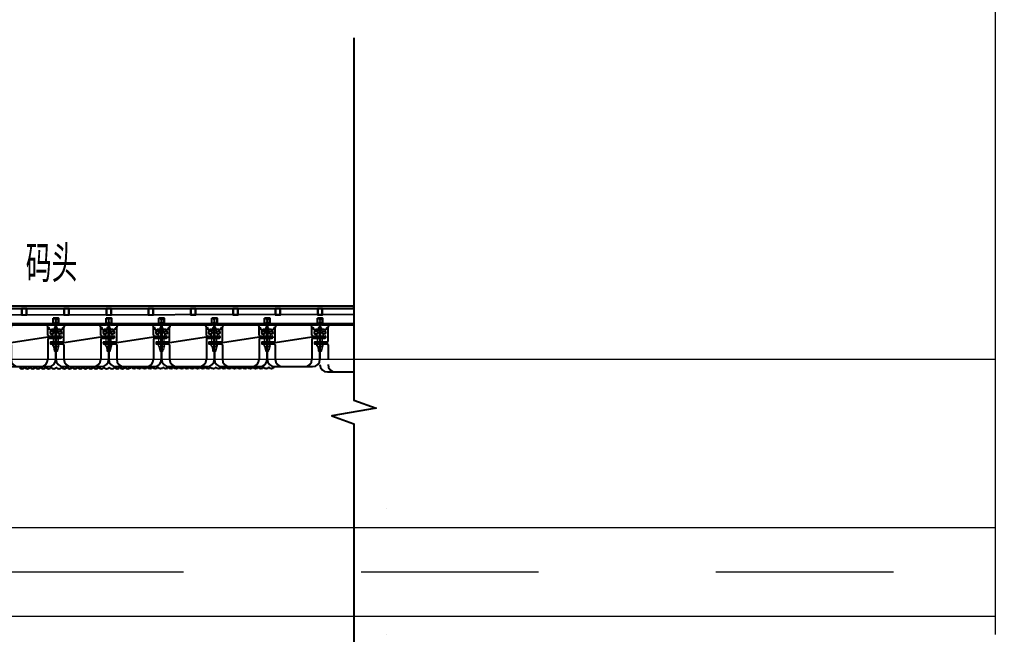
# Model space of a CAD drawing. Header units: millimetres. Extents: x -1003406 to 3312184, y 81337 to 716393.
# Drawn here: x 1159062 to 1168301, y 423930 to 429758 of the extents above; entities that cross this region are included whole.
import ezdxf

# ---------------------------------------------------------------- set-up
doc = ezdxf.new("R2010")
doc.units = ezdxf.units.MM
doc.header["$LTSCALE"] = 10
doc.layers.get('0').update_dxf_attribs({"linetype": 'CONTINUOUS'})
for name, color, linetype in [('DIM_SYMB', 3, 'CONTINUOUS'), ('PUB_DIM', 3, 'CONTINUOUS'), ('PUB_TEXT', 7, 'CONTINUOUS'), ('W-bridge approach引桥', 4, 'CONTINUOUS'), ('W-FLOAT_BOWL浮筒', 253, 'CONTINUOUS'), ('W-STEEL_FRAME钢架', 3, 'CONTINUOUS'), ('W-WOOD_STUD木龙骨', 25, 'CONTINUOUS'), ('塑木板', 32, 'CONTINUOUS'), ('短销钉', 253, 'CONTINUOUS'), ('螺栓', 146, 'CONTINUOUS'), ('龙骨', 10, 'CONTINUOUS')]:
    doc.layers.add(name, color=color, linetype=linetype)
doc.layers.add('伯利恒浮筒', color=5, linetype='CONTINUOUS', lineweight=5)
doc.layers.add('文字及标注', color=3, linetype='CONTINUOUS', lineweight=15)
doc.styles.get("Standard").update_dxf_attribs({"font": 'simplex.shx', "width": 0.7, "bigfont": 'hztxt.shx'})

# ---------------------------------------------------------------- blocks, each defined once
blk = doc.blocks.new('*U167')
at = {"layer": '龙骨'}
for points in [[(-25, -35), (25, -35), (25, 25), (-25, 25)], [(-22, -32), (22, -32), (22, 22), (-22, 22)]]:
    blk.add_lwpolyline(points, close=True, dxfattribs=at)
blk = doc.blocks.new('*U168')
at = {"layer": 'PUB_DIM', "color": 0, "linetype": 'ByBlock', "lineweight": -2, "transparency": 16777216}
for p in [(0, 0), (400, 0), (800, 0), (1200, 0), (1600, 0), (2000, 0), (2400, 0), (2800, 0), (3200, 0), (3600, 0), (4000, 0), (4400, 0), (4800, 0), (5200, 0)]:
    blk.add_blockref('*U167', p, dxfattribs=at)
blk = doc.blocks.new('blhft')
at = {"layer": 'W-FLOAT_BOWL浮筒'}
for p, q in [((-250, 234.5), (-250, 375)), ((-230, 395), (230, 395)), ((-208.5, 397), (208.2, 397)), ((-208.5, 397), (-208.5, 395)), ((-174.3, 244.5), (-174.3, 375)), ((174.3, 298.5), (174.3, 375)), ((208.2, 397), (208.2, 395)), ((250, 375), (250, 288.5)), ((174.3, 279.5), (-174.3, 225.5)), ((174.3, 279.5), (302.1, 279.5)), ((184.3, 288.5), (298.1, 288.5)), ((-302, 225.5), (-174.3, 225.5)), ((-298, 234.5), (-184.3, 234.5)), ((-298, 216.5), (-184.3, 216.5)), ((-250, 70), (-250, 216.5)), ((-174.3, 206.5), (-174.3, 70)), ((174.3, 260.5), (174.3, 70)), ((184.3, 270.5), (298.1, 270.5)), ((250, 270.5), (250, 70)), ((-180, 0), (180, 0))]:
    blk.add_line(p, q, dxfattribs=at)
at = {"layer": 'W-FLOAT_BOWL浮筒', "ltscale": 0.5}
for p, q in [((302.1, 284.5), (302.1, 274.5)), ((-302, 230.5), (-302, 220.5))]:
    blk.add_line(p, q, dxfattribs=at)
at = {"layer": 'W-FLOAT_BOWL浮筒'}
for centre, radius, start, end in [((-230, 375), 20, 90, 180), ((-0.2, -1768.5), 2175.5, 84.50426, 95.49574), ((-154.3, 375), 20, 90, 180), ((154.3, 375), 20, 0, 90), ((230, 375), 20, 0, 90), ((184.3, 298.5), 10, 180, 270), ((-298, 220.5), 4, 180, 270), ((-184.3, 244.5), 10, 270, 0), ((-184.3, 206.5), 10, 0, 90), ((184.3, 260.5), 10, 90, 180), ((298.1, 274.5), 4, 270, 0), ((-180, 70), 70, 180, 270), ((-104.3, 70), 70, 180, 270), ((104.3, 70), 70, 270, 0), ((180, 70), 70, 270, 0)]:
    blk.add_arc(centre, radius, start, end, dxfattribs=at)
at = {"layer": 'W-FLOAT_BOWL浮筒', "ltscale": 0.5}
for centre, start, end in [((298.1, 284.5), 0, 90), ((-298, 230.5), 90, 180)]:
    blk.add_arc(centre, 4, start, end, dxfattribs=at)
at = {"layer": 'W-FLOAT_BOWL浮筒', "extrusion": (0, 0, -1)}
blk.add_ellipse((-212.1, 375), major_axis=(-30.4, 0), ratio=0.921809, start_param=3.141593, end_param=6.283185, dxfattribs=at)
at = {"layer": 'W-FLOAT_BOWL浮筒'}
blk.add_ellipse((211.9, 375.4), major_axis=(30.4, 0.1), ratio=0.921809, start_param=3.141593, end_param=6.283185, dxfattribs=at)
blk.add_ellipse((-212.1, 320.5), major_axis=(-16, 0), ratio=0.75, dxfattribs=at)
at = {"layer": 'W-FLOAT_BOWL浮筒', "extrusion": (0, 0, -1)}
blk.add_ellipse((212.1, 320.5), major_axis=(16, 0), ratio=0.75, dxfattribs=at)
blk = doc.blocks.new('dxd')
at = {"layer": '短销钉', "lineweight": 13}
for p, q in [((-85.7, 227.1), (-55.8, 200.2)), ((-79, 244.5), (79, 244.5)), ((-77.5, 244.5), (-77.5, 246.5)), ((-77.5, 246.5), (77.5, 246.5)), ((-52.5, 180.1), (-52.5, 192.7)), ((-42.5, 197.2), (42.5, 197.2)), ((52.5, 180.1), (52.5, 192.7)), ((85.7, 227.1), (55.8, 200.2)), ((77.5, 244.5), (77.5, 246.5)), ((-48.8, 152.9), (-27.7, 135.8)), ((-24, 30), (-24, 128)), ((-19.2, 132.8), (19.2, 132.8)), ((24, 30), (24, 128)), ((48.8, 152.9), (27.7, 135.8)), ((-29, 38.9), (-29, 45)), ((-26, 48), (-24, 48)), ((-24, 30), (24, 30)), ((-24, 30), (-18.4, 2)), ((-16, 0), (16, 0)), ((-6, 39), (-6, 44.3)), ((6, 39), (6, 44.3)), ((24, 30), (18.4, 2)), ((26, 48), (24, 48)), ((29, 38.9), (29, 45))]:
    blk.add_line(p, q, dxfattribs=at)
at = {"layer": '短销钉', "lineweight": 13, "ltscale": 0.1}
for p, q in [((-18.4, 2), (-18, 0)), ((-18, 0), (-16, 0)), ((16, 0), (18, 0)), ((18.4, 2), (18, 0))]:
    blk.add_line(p, q, dxfattribs=at)
at = {"layer": '短销钉', "lineweight": 13}
for centre, radius, start, end in [((-79, 234.5), 10, 90, 228.00092), ((0, -1254.1), 1502.6, 87.04345, 92.95655), ((-62.5, 192.7), 10, 0, 48.00092), ((-34.5, 154.5), 31.4, 56.41658, 122.85309), ((34.5, 154.5), 31.3, 57.12872, 123.60194), ((62.5, 192.7), 10, 131.99908, 180), ((79, 234.5), 10, 311.99908, 90), ((-43.5, 170), 13.5, 126.56574, 231), ((-42.5, 160.6), 10, 184.14788, 231), ((-34.5, 185.6), 31.4, 236.13806, 303.55692), ((-34, 128), 10, 0, 51), ((-25.5, 170), 13.5, 308.36964, 51.90106), ((25.5, 170), 13.5, 128.09894, 231.63036), ((34.5, 185.6), 31.4, 236.43853, 303.86649), ((34, 128), 10, 129, 180), ((42.5, 160.6), 10, 309, 355.85212), ((43.5, 170), 13.5, 309, 53.43426), ((-26, 45), 3, 90, 180), ((-16, 2.5), 2.5, 191.30993, 270), ((-3, 44.3), 3, 115.37693, 180), ((0, 38), 10, 64.62307, 115.37693), ((3, 44.3), 3, 0, 64.62307), ((16, 2.5), 2.5, 270, 348.69007), ((26, 45), 3, 0, 90)]:
    blk.add_arc(centre, radius, start, end, dxfattribs=at)
for centre, major_axis, start_param, end_param in [((-23, 38.9), (0, -9), 4.712389, 6.115737), ((0, 39), (0, 9), 1.570796, 4.712389)]:
    blk.add_ellipse(centre, major_axis=major_axis, ratio=0.666667, start_param=start_param, end_param=end_param, dxfattribs=at)
at = {"layer": '短销钉', "lineweight": 13, "extrusion": (0, 0, -1)}
blk.add_ellipse((23, 38.9), major_axis=(0, -9), ratio=0.666667, start_param=4.712389, end_param=6.115737, dxfattribs=at)
blk = doc.blocks.new('短销固定件正视面')
at = {"layer": '塑木板', "color": 156}
blk.add_lwpolyline([(2149439.3, 351498.7), (2149442.3, 351498.7), (2149489.3, 351498.7), (2149489.3, 351451.7), (2149489.3, 351448.7), (2149439.3, 351448.7)], close=True, dxfattribs=at)
at = {"layer": '塑木板', "color": 5}
blk.add_lwpolyline([(2149489.3, 351448.7), (2149489.3, 351498.7), (2149439.3, 351498.7)], dxfattribs=at)
at = {"layer": '螺栓', "color": 156}
blk.add_lwpolyline([(2149458.3, 351448.7), (2149458.3, 351181.7), (2149470.3, 351181.7), (2149470.3, 351448.7)], dxfattribs=at)
for points in [[(2149453.8, 351196.7), (2149474.8, 351196.7), (2149474.8, 351186.7), (2149453.8, 351186.7)], [(2149455.3, 351198.7), (2149473.3, 351198.7), (2149473.3, 351196.7), (2149455.3, 351196.7)], [(2149458.8, 351196.7), (2149469.8, 351196.7), (2149469.8, 351186.7), (2149458.8, 351186.7)]]:
    blk.add_lwpolyline(points, close=True, dxfattribs=at)
blk = doc.blocks.new('自攻丝正面')
at = {"layer": '塑木板', "color": 0}
blk.add_lwpolyline([(2150142.5, 351486.6), (2150142.5, 351488.4), (2150141.5, 351488.4), (2150141.5, 351486.6), (2150139.7, 351486.6), (2150139.7, 351485.6), (2150141.5, 351485.6), (2150141.5, 351483.9), (2150142.5, 351483.9), (2150142.5, 351485.6), (2150144.3, 351485.6), (2150144.3, 351486.6)], close=True, dxfattribs=at)
blk.add_circle((2150142, 351486.1), 3.25, dxfattribs=at)

msp = doc.modelspace()

# ---------------------------------------------------------------- hatches: boundary and pattern name
at = {"layer": 'W-WOOD_STUD木龙骨'}
h = msp.add_hatch(dxfattribs=at)
h.set_pattern_fill('木纹03', color=256, scale=100)
h.set_pattern_definition([(0, (10281.63, -16087.2), (200, 200), [10, -190]), (90, (10361.63, -16017.2), (-200, 200), [20, -180]), (45, (10321.63, -16037.2), (0, 199.998082), [14.14, -42.42, 14.14, -28.28, 99, -85]), (45, (10271.63, -16097.2), (0, 200), [14.142, -28.284, 14.142, -226.2]), (45, (10341.63, -16077.2), (0, 200), [14.142, -268.700712]), (45, (10361.63, -16087.2), (0, 200), [14.142, -268.700712]), (45, (10331.63, -16067.2), (0, 200), [14.142, -268.700712]), (45, (10321.63, -16057.2), (0, 200), [28.284, -254.558712]), (45, (10371.63, -15907.2), (0, 200), [28.284, -254.558712]), (45, (10301.63, -16047.2), (0, 200), [56.568, -226.274712]), (45, (10291.63, -16037.2), (0, 200), [56.568, -226.274712]), (45, (10421.63, -15977.2), (0, 200), [56.568, -226.274712]), (45, (10281.63, -16017.2), (0, 200), [42.4264, -240.416312]), (45, (10241.63, -15987.2), (0, 200), [42.4264, -240.416312]), (45, (10261.63, -16007.2), (0, 200), [42.4264, -240.416312]), (45, (10391.63, -15947.2), (0, 200), [70.71068, -212.132032]), (45, (10371.63, -15937.2), (0, 200), [70.71068, -212.132032]), (45, (10391.63, -15987.2), (0, 200), [98.99495, -183.847763]), (26.565051, (10301.63, -16067.2), (200, 8e-08), [22.360678, -424.852916]), (26.565051, (10341.63, -16007.2), (200, 8e-08), [22.360678, -424.852916]), (26.565051, (10331.63, -16027.2), (200, 8e-08), [22.360678, -424.852916]), (26.565051, (10291.63, -16087.2), (200, 8e-08), [44.72136, -402.492235]), (26.565051, (10331.63, -15997.2), (200, 8e-08), [67.08204, -380.131556]), (26.565051, (10311.63, -15987.2), (200, 8e-08), [89.44272, -357.770876]), (26.565051, (10291.63, -15977.2), (200, 8e-08), [89.44272, -357.770876]), (26.565051, (10261.63, -15917.2), (200, 8e-08), [89.44272, -357.770876]), (26.565051, (10261.63, -15937.2), (200, 8e-08), [111.8034, -335.410195]), (26.565051, (10271.63, -15957.2), (200, 8e-08), [111.8034, -335.410195]), (63.434949, (10341.63, -16037.2), (1e-08, 200), [22.360678, -424.852916]), (63.434949, (10311.63, -16057.2), (1e-08, 200), [22.360678, -424.852916]), (63.434949, (10281.63, -16087.2), (1e-08, 200), [44.72136, -402.492235]), (63.434949, (10341.63, -16057.2), (1e-08, 200), [44.72136, -402.492235]), (63.434949, (10261.63, -16097.2), (1e-08, 200), [67.08204, -380.131556]), (63.434949, (10241.63, -16097.2), (1e-08, 200), [89.44272, -357.770876]), (63.434949, (10421.63, -16087.2), (1e-08, 200), [89.44272, -357.770876]), (63.434949, (10351.63, -16067.2), (1e-08, 200), [89.44272, -357.770876]), (63.434949, (10391.63, -16087.2), (1e-08, 200), [111.8034, -335.410195]), (63.434949, (10371.63, -16077.2), (1e-08, 200), [111.8034, -335.410195])])
h.paths.add_polyline_path([(1162227.9, 427017.9), (1162227.9, 427042.9), (1156406.5, 427042.9), (1156406.5, 427017.9)])
at = {"layer": '塑木板'}
h = msp.add_hatch(color=5, dxfattribs=at)
h.dxf.hatch_style = 1
h.paths.add_polyline_path([(1159403.2, 426912.2, 1), (1159409.7, 426912.2, 1)])
h.paths.add_polyline_path([(1159408.7, 426912.7), (1159408.7, 426911.7), (1159407, 426911.7), (1159407, 426909.9), (1159406, 426909.9), (1159406, 426911.7), (1159404.2, 426911.7), (1159404.2, 426912.7), (1159406, 426912.7), (1159406, 426914.5), (1159407, 426914.5), (1159407, 426912.7)], flags=16)
h = msp.add_hatch(color=5, dxfattribs=at)
h.dxf.hatch_style = 1
h.paths.add_polyline_path([(1159903.2, 426912.2, 1), (1159909.7, 426912.2, 1)])
h.paths.add_polyline_path([(1159908.7, 426912.7), (1159908.7, 426911.7), (1159907, 426911.7), (1159907, 426909.9), (1159906, 426909.9), (1159906, 426911.7), (1159904.2, 426911.7), (1159904.2, 426912.7), (1159906, 426912.7), (1159906, 426914.5), (1159907, 426914.5), (1159907, 426912.7)], flags=16)
h = msp.add_hatch(color=5, dxfattribs=at)
h.dxf.hatch_style = 1
h.paths.add_polyline_path([(1160403.2, 426912.2, 1), (1160409.7, 426912.2, 1)])
h.paths.add_polyline_path([(1160408.7, 426912.7), (1160408.7, 426911.7), (1160407, 426911.7), (1160407, 426909.9), (1160406, 426909.9), (1160406, 426911.7), (1160404.2, 426911.7), (1160404.2, 426912.7), (1160406, 426912.7), (1160406, 426914.5), (1160407, 426914.5), (1160407, 426912.7)], flags=16)
h = msp.add_hatch(color=5, dxfattribs=at)
h.dxf.hatch_style = 1
h.paths.add_polyline_path([(1160903.2, 426912.2, 1), (1160909.7, 426912.2, 1)])
h.paths.add_polyline_path([(1160908.7, 426912.7), (1160908.7, 426911.7), (1160907, 426911.7), (1160907, 426909.9), (1160906, 426909.9), (1160906, 426911.7), (1160904.2, 426911.7), (1160904.2, 426912.7), (1160906, 426912.7), (1160906, 426914.5), (1160907, 426914.5), (1160907, 426912.7)], flags=16)
h = msp.add_hatch(color=5, dxfattribs=at)
h.dxf.hatch_style = 1
h.paths.add_polyline_path([(1161403.2, 426912.2, 1), (1161409.7, 426912.2, 1)])
h.paths.add_polyline_path([(1161408.7, 426912.7), (1161408.7, 426911.7), (1161407, 426911.7), (1161407, 426909.9), (1161406, 426909.9), (1161406, 426911.7), (1161404.2, 426911.7), (1161404.2, 426912.7), (1161406, 426912.7), (1161406, 426914.5), (1161407, 426914.5), (1161407, 426912.7)], flags=16)
h = msp.add_hatch(color=5, dxfattribs=at)
h.dxf.hatch_style = 1
h.paths.add_polyline_path([(1161903.2, 426912.2, 1), (1161909.7, 426912.2, 1)])
h.paths.add_polyline_path([(1161908.7, 426912.7), (1161908.7, 426911.7), (1161907, 426911.7), (1161907, 426909.9), (1161906, 426909.9), (1161906, 426911.7), (1161904.2, 426911.7), (1161904.2, 426912.7), (1161906, 426912.7), (1161906, 426914.5), (1161907, 426914.5), (1161907, 426912.7)], flags=16)
h = msp.add_hatch(color=5, dxfattribs=at)
h.dxf.hatch_style = 1
h.paths.add_polyline_path([(1159408.7, 426891.9), (1159407, 426891.9), (1159407, 426893.7), (1159406, 426893.7), (1159406, 426891.9), (1159404.2, 426891.9), (1159404.2, 426890.9), (1159406, 426890.9), (1159406, 426889.1), (1159407, 426889.1), (1159407, 426890.9), (1159408.7, 426890.9)], flags=16)
h.paths.add_polyline_path([(1159403.2, 426891.4, 1), (1159409.7, 426891.4, 1)])
h = msp.add_hatch(color=5, dxfattribs=at)
h.dxf.hatch_style = 1
h.paths.add_polyline_path([(1159908.7, 426891.9), (1159907, 426891.9), (1159907, 426893.7), (1159906, 426893.7), (1159906, 426891.9), (1159904.2, 426891.9), (1159904.2, 426890.9), (1159906, 426890.9), (1159906, 426889.1), (1159907, 426889.1), (1159907, 426890.9), (1159908.7, 426890.9)], flags=16)
h.paths.add_polyline_path([(1159903.2, 426891.4, 1), (1159909.7, 426891.4, 1)])
h = msp.add_hatch(color=5, dxfattribs=at)
h.dxf.hatch_style = 1
h.paths.add_polyline_path([(1160408.7, 426891.9), (1160407, 426891.9), (1160407, 426893.7), (1160406, 426893.7), (1160406, 426891.9), (1160404.2, 426891.9), (1160404.2, 426890.9), (1160406, 426890.9), (1160406, 426889.1), (1160407, 426889.1), (1160407, 426890.9), (1160408.7, 426890.9)], flags=16)
h.paths.add_polyline_path([(1160403.2, 426891.4, 1), (1160409.7, 426891.4, 1)])
h = msp.add_hatch(color=5, dxfattribs=at)
h.dxf.hatch_style = 1
h.paths.add_polyline_path([(1160908.7, 426891.9), (1160907, 426891.9), (1160907, 426893.7), (1160906, 426893.7), (1160906, 426891.9), (1160904.2, 426891.9), (1160904.2, 426890.9), (1160906, 426890.9), (1160906, 426889.1), (1160907, 426889.1), (1160907, 426890.9), (1160908.7, 426890.9)], flags=16)
h.paths.add_polyline_path([(1160903.2, 426891.4, 1), (1160909.7, 426891.4, 1)])
h = msp.add_hatch(color=5, dxfattribs=at)
h.dxf.hatch_style = 1
h.paths.add_polyline_path([(1161408.7, 426891.9), (1161407, 426891.9), (1161407, 426893.7), (1161406, 426893.7), (1161406, 426891.9), (1161404.2, 426891.9), (1161404.2, 426890.9), (1161406, 426890.9), (1161406, 426889.1), (1161407, 426889.1), (1161407, 426890.9), (1161408.7, 426890.9)], flags=16)
h.paths.add_polyline_path([(1161403.2, 426891.4, 1), (1161409.7, 426891.4, 1)])
h = msp.add_hatch(color=5, dxfattribs=at)
h.dxf.hatch_style = 1
h.paths.add_polyline_path([(1161908.7, 426891.9), (1161907, 426891.9), (1161907, 426893.7), (1161906, 426893.7), (1161906, 426891.9), (1161904.2, 426891.9), (1161904.2, 426890.9), (1161906, 426890.9), (1161906, 426889.1), (1161907, 426889.1), (1161907, 426890.9), (1161908.7, 426890.9)], flags=16)
h.paths.add_polyline_path([(1161903.2, 426891.4, 1), (1161909.7, 426891.4, 1)])
at = {"layer": '文字及标注'}
h = msp.add_hatch(dxfattribs=at)
h.set_pattern_fill('不能通行的沼泽地', color=8, scale=500)
h.set_pattern_definition([(0, (1679.6, 419.9), (1679.616, 839.808), [1679.616, -1679.616]), (0, (0, 839.8), (0, 839.808), [])])
h.paths.add_polyline_path([(1168300.5, 425126.3), (1149207.3, 425126.3), (1149207.3, 423930.2), (1168300.5, 423930.2)])

# ---------------------------------------------------------------- linework, layer by layer
at = {"color": 4}
for points in [[(1159061.8, 426461.3, 0.520567), (1159111.8, 426461.3, 0.520567), (1159161.8, 426461.3, 0.520567), (1159211.8, 426461.3, 0.520567), (1159261.8, 426461.3, 0.520567), (1159311.8, 426461.3, 0.520567), (1159361.8, 426461.3, 0.520567), (1159411.8, 426461.3, 0.520567), (1159461.8, 426461.3, 0.520567), (1159511.8, 426461.3, 0.520567), (1159561.8, 426461.3, 0.520567), (1159611.8, 426461.3, 0.520567), (1159661.8, 426461.3, 0.520567), (1159711.8, 426461.3, 0.520567), (1159761.8, 426461.3, 0.520567), (1159811.8, 426461.3, 0.520567), (1159861.8, 426461.3, 0.520567), (1159911.8, 426461.3, 0.520567), (1159961.8, 426461.3, 0.520567), (1160011.8, 426461.3, 0.520567), (1160061.8, 426461.3, 0.520567), (1160111.8, 426461.3, 0.064694), (1160117.1, 426455.5, 0.064694)], [(1161472.4, 426461.3, -0.520567), (1161422.4, 426461.3, -0.520567), (1161372.4, 426461.3, -0.520567), (1161322.4, 426461.3, -0.520567), (1161272.4, 426461.3, -0.520567), (1161222.4, 426461.3, -0.520567), (1161172.4, 426461.3, -0.520567), (1161122.4, 426461.3, -0.520567), (1161072.4, 426461.3, -0.520567), (1161022.4, 426461.3, -0.520567), (1160972.4, 426461.3, -0.520567), (1160922.4, 426461.3, -0.520567), (1160872.4, 426461.3, -0.520567), (1160822.4, 426461.3, -0.520567), (1160772.4, 426461.3, -0.520567), (1160722.4, 426461.3, -0.520567), (1160672.4, 426461.3, -0.520567), (1160622.4, 426461.3, -0.520567), (1160572.4, 426461.3, -0.520567), (1160522.4, 426461.3, -0.520567), (1160472.4, 426461.3, -0.520567), (1160422.4, 426461.3, -0.520567), (1160372.4, 426461.3, -0.520567), (1160322.4, 426461.3, -0.520567), (1160272.4, 426461.3, -0.520567), (1160222.4, 426461.3, -0.520567), (1160172.4, 426461.3, -0.520567), (1160122.4, 426461.3, -0.064694), (1160117.1, 426455.5, -0.064694)]]:
    msp.add_lwpolyline(points, format="xyb", dxfattribs=at)
at = {"layer": 'DIM_SYMB', "color": 3}
msp.add_lwpolyline([(1162227.9, 429583.1), (1162227.9, 426151.7), (1162437.9, 426075.3), (1162017.9, 426001.3), (1162227.9, 425926.7), (1162227.9, 422495.4)], dxfattribs=at)
at = {"layer": 'W-bridge approach引桥', "color": 5}
msp.add_line((1162536.4, 423930.2), (1162534.8, 423930.2), dxfattribs=at)
at = {"layer": 'W-FLOAT_BOWL浮筒'}
for p, q in [((1161906.5, 426702.7), (1161906.5, 426843.2)), ((1161926.5, 426863.2), (1162002.3, 426863.2)), ((1161948, 426865.2), (1162227.9, 426865.2)), ((1161948, 426865.2), (1161948, 426863.2)), ((1161982.3, 426712.7), (1161982.3, 426843.2)), ((1161854.5, 426693.7), (1161982.3, 426693.7)), ((1161858.5, 426702.7), (1161972.3, 426702.7)), ((1161858.5, 426684.7), (1161972.3, 426684.7)), ((1161906.5, 426538.2), (1161906.5, 426684.7)), ((1161982.3, 426674.7), (1161982.3, 426538.2)), ((1161976.5, 426418), (1162227.9, 426418))]:
    msp.add_line(p, q, dxfattribs=at)
at = {"layer": 'W-FLOAT_BOWL浮筒', "ltscale": 0.5}
msp.add_line((1161854.5, 426698.7), (1161854.5, 426688.7), dxfattribs=at)
at = {"layer": 'W-FLOAT_BOWL浮筒'}
for centre, radius, start, end in [((1161926.5, 426843.2), 20, 90, 180), ((1162156.4, 424699.7), 2175.5, 88.11605, 95.49574), ((1162002.3, 426843.2), 20, 90, 180), ((1161858.5, 426688.7), 4, 180, 270), ((1161972.3, 426712.7), 10, 270, 0), ((1161972.3, 426674.7), 10, 0, 90), ((1161976.5, 426488), 70, 180, 270), ((1162052.3, 426488), 70, 180, 270)]:
    msp.add_arc(centre, radius, start, end, dxfattribs=at)
at = {"layer": 'W-FLOAT_BOWL浮筒', "ltscale": 0.5}
msp.add_arc((1161858.5, 426698.7), 4, 90, 180, dxfattribs=at)
at = {"layer": 'W-FLOAT_BOWL浮筒', "extrusion": (0, 0, -1)}
msp.add_ellipse((1161944.4, 426843.2), major_axis=(-30.4, 0), ratio=0.921809, start_param=3.141593, end_param=6.283185, dxfattribs=at)
at = {"layer": 'W-FLOAT_BOWL浮筒'}
msp.add_ellipse((1161944.4, 426788.7), major_axis=(-16, 0), ratio=0.75, dxfattribs=at)
at = {"layer": 'W-STEEL_FRAME钢架'}
for p, q in [((1156406.4, 426955.2), (1162227.9, 426965.1)), ((1156406.5, 426877.9), (1162227.9, 426877.9))]:
    msp.add_line(p, q, dxfattribs=at)
at = {"layer": 'W-WOOD_STUD木龙骨'}
msp.add_lwpolyline([(1156406.5, 427017.9), (1162227.9, 427017.9), (1162227.9, 427042.9), (1156406.5, 427042.9)], close=True, dxfattribs=at)
at = {"layer": '文字及标注', "color": 5}
for p, q in [((1168300.5, 423930.2, 0), (1168300.5, 447240.1, 0)), ((1149206.4, 426540.5), (1168300.5, 426540.5))]:
    msp.add_line(p, q, dxfattribs=at)
at = {"layer": '文字及标注', "color": 8}
for p, q in [((1162536.4, 425126.3), (1162534.8, 425126.3)), ((1162226.3, 425041.1), (1162227.9, 425042.7)), ((1162534.8, 423930.2), (1162536.4, 423930.2))]:
    msp.add_line(p, q, dxfattribs=at)

# ---------------------------------------------------------------- block references
at = {"layer": 'PUB_DIM'}
msp.add_blockref('*U168', (1156706.5, 426992.8), dxfattribs=at)
at = {"layer": '伯利恒浮筒'}
for p in [(1159156.5, 426468.2), (1159656.5, 426468.2), (1160156.5, 426468.2), (1160656.5, 426468.2), (1161156.5, 426468.2), (1161656.5, 426468.2)]:
    msp.add_blockref('blhft', p, dxfattribs=at)
at = {"layer": '塑木板', "color": 0}
for p in [(-990057.7, 75429.2), (-989557.7, 75429.2), (-989057.7, 75429.2), (-988557.7, 75429.2), (-988057.7, 75429.2), (-987557.7, 75429.2)]:
    msp.add_blockref('短销固定件正视面', p, dxfattribs=at)
at = {"layer": '塑木板', "color": 7}
for p in [(-990735.6, 75426.1), (-990235.6, 75426.1), (-989735.6, 75426.1), (-989235.6, 75426.1), (-988735.6, 75426.1), (-988235.6, 75426.1), (-990735.6, 75405.3), (-990235.6, 75405.3), (-989735.6, 75405.3), (-989235.6, 75405.3), (-988735.6, 75405.3), (-988235.6, 75405.3)]:
    msp.add_blockref('自攻丝正面', p, dxfattribs=at)
at = {"layer": '短销钉'}
for p in [(1159406.5, 426627.9), (1159906.5, 426627.9), (1160406.5, 426627.9), (1160906.5, 426627.9), (1161406.5, 426627.9), (1161906.5, 426627.9)]:
    msp.add_blockref('dxd', p, dxfattribs=at)

# ---------------------------------------------------------------- texts
at = {"layer": 'PUB_TEXT', "color": 8, "width": 0.7}
msp.add_text('码头', height=350, dxfattribs=at).set_placement((1159121, 427267.3))

doc.saveas('drawing.dxf')
